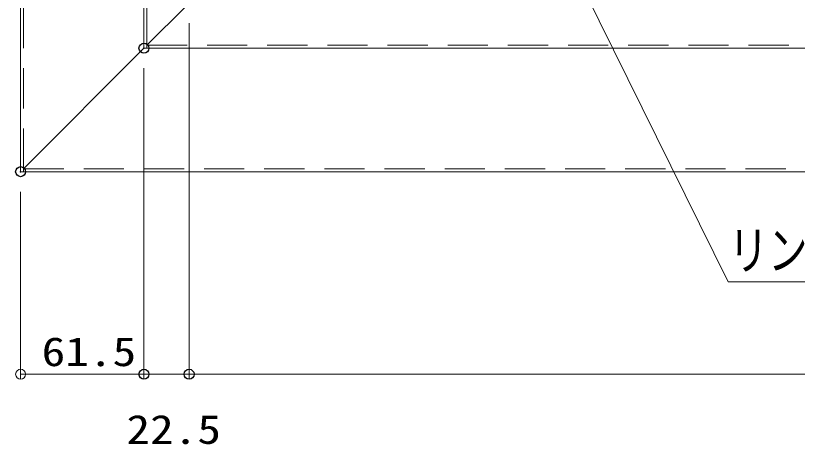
# Model space of a CAD drawing. Units: millimetres, scale not verified. Extents: x -2000 to 2000, y -1385 to 1385.
# Drawn here: x -1735.3 to -1345.5, y 60.2 to 273.8 of the extents above; entities that cross this region are included whole.
import ezdxf
from ezdxf.enums import TextEntityAlignment as Align

# ---------------------------------------------------------------- set-up
doc = ezdxf.new("R2010")
doc.units = ezdxf.units.MM
doc.header["$LTSCALE"] = 10
doc.header["$PDMODE"] = 32
doc.header["$PDSIZE"] = 5
doc.linetypes.add('DASHED2', pattern=[3, 2, -1])
for name, color, linetype, lineweight in [('0-0_sunpou', 1, 'Continuous', 9), ('0-1_0', 7, 'Continuous', 9), ('0-C_YEL_SSD', 2, 'DASHED2', 9), ('0-D_2', 4, 'Continuous', 9), ('2-4_6寸法', 1, 'Continuous', 9)]:
    doc.layers.add(name, color=color, linetype=linetype, lineweight=lineweight)
doc.layers.add('0-2_DEFPOINTS', color=7, linetype='Continuous')
doc.styles.add('ＭＳ ゴシック', font='')
doc.styles.get('ＭＳ ゴシック').set_extended_font_data('MS Gothic')

# ---------------------------------------------------------------- blocks, each defined once
blk = doc.blocks.new('_ORIGIN')
at = {"layer": '0-1_0', "color": 1}
blk.add_line((0, 0), (-10, 0), dxfattribs=at)
blk.add_circle((0, 0), 5, dxfattribs=at)
blk = doc.blocks.new('MLeader4')
at = {"layer": '2-4_6寸法'}
for p, q in [((-1455.12, 292.93), (-1451.57, 285.76)), ((-1377.15, 141.2), (-1288.02, 141.2))]:
    blk.add_line(p, q, dxfattribs=at)
for points in [[(-1452.77, 285.17), (-1455.12, 292.93), (-1450.38, 286.35)], [(-1451.57, 285.76), (-1380.03, 141.2), (-1377.15, 141.2)]]:
    blk.add_lwpolyline(points, dxfattribs=at)
at = {"layer": '2-4_6寸法', "color": 2, "style": 'ＭＳ ゴシック', "width": 0.75}
blk.add_text('リンク装置', height=19.21, dxfattribs=at).set_placement((-1379.75, 141.5), align=Align.BOTTOM_LEFT)

msp = doc.modelspace()

# ---------------------------------------------------------------- linework, layer by layer
at = {"layer": '0-0_sunpou'}
for p, q in [((-1648.81, 270.03), (-1648.81, 92.58)), ((-1648.81, 270.03), (-1648.81, 92.58)), ((-1671.31, 247.53), (-1671.31, 92.58)), ((-1671.31, 247.53), (-1671.31, 92.58)), ((-1732.81, 186.03), (-1732.81, 92.58)), ((-1727.81, 95.08), (-1676.31, 95.08)), ((-1666.31, 95.08), (-1653.81, 95.08)), ((-1643.81, 95.08), (-881.81, 95.08))]:
    msp.add_line(p, q, dxfattribs=at)
at = {"layer": '0-2_DEFPOINTS'}
for p in [(-1671.31, 257.53), (-1732.81, 196.03), (-1671.31, 95.08), (-1648.81, 95.08)]:
    msp.add_point(p, dxfattribs=at)
at = {"layer": '0-C_YEL_SSD'}
for p, q in [((-1731.31, 197.53), (-1731.31, 914.53)), ((-1669.81, 259.03), (-1669.81, 556.03)), ((-1669.81, 259.03), (-855.81, 259.03)), ((-1731.31, 197.53), (-794.31, 197.53))]:
    msp.add_line(p, q, dxfattribs=at)
at = {"layer": '0-D_2'}
for p, q in [((-1732.81, 196.03), (-1732.81, 916.03)), ((-1671.31, 257.53), (-1671.31, 556.03)), ((-1650.31, 278.53), (-1669.81, 259.03)), ((-1671.31, 257.53), (-1731.31, 197.53)), ((-1671.31, 257.53), (-854.31, 257.53)), ((-1669.81, 259.03), (-1669.81, 257.53)), ((-1732.81, 196.03), (-792.81, 196.03)), ((-1731.31, 197.53), (-1731.31, 196.03))]:
    msp.add_line(p, q, dxfattribs=at)

# ---------------------------------------------------------------- block references
at = {"layer": '0-0_sunpou', "xscale": 0.5, "yscale": 0.5, "rotation": 180}
for p in [(-1732.81, 95.08), (-1671.31, 95.08), (-1648.81, 95.08)]:
    msp.add_blockref('_ORIGIN', p, dxfattribs=at)
at = {"layer": '0-0_sunpou', "xscale": 0.5, "yscale": 0.5}
for p in [(-1671.31, 95.08), (-1648.81, 95.08)]:
    msp.add_blockref('_ORIGIN', p, dxfattribs=at)
at = {"layer": '2-4_6寸法'}
msp.add_blockref('MLeader4', (0, 0), dxfattribs=at)

# ---------------------------------------------------------------- texts
at = {"layer": '0-0_sunpou', "color": 2, "style": 'ＭＳ ゴシック', "width": 1.2}
for s, p in [('61.5', (-1722.35, 94.81)), ('22.5', (-1680.06, 56.06))]:
    msp.add_text(s, height=14.44, dxfattribs=at).set_placement(p, align=Align.BOTTOM_LEFT)

doc.saveas('drawing.dxf')
